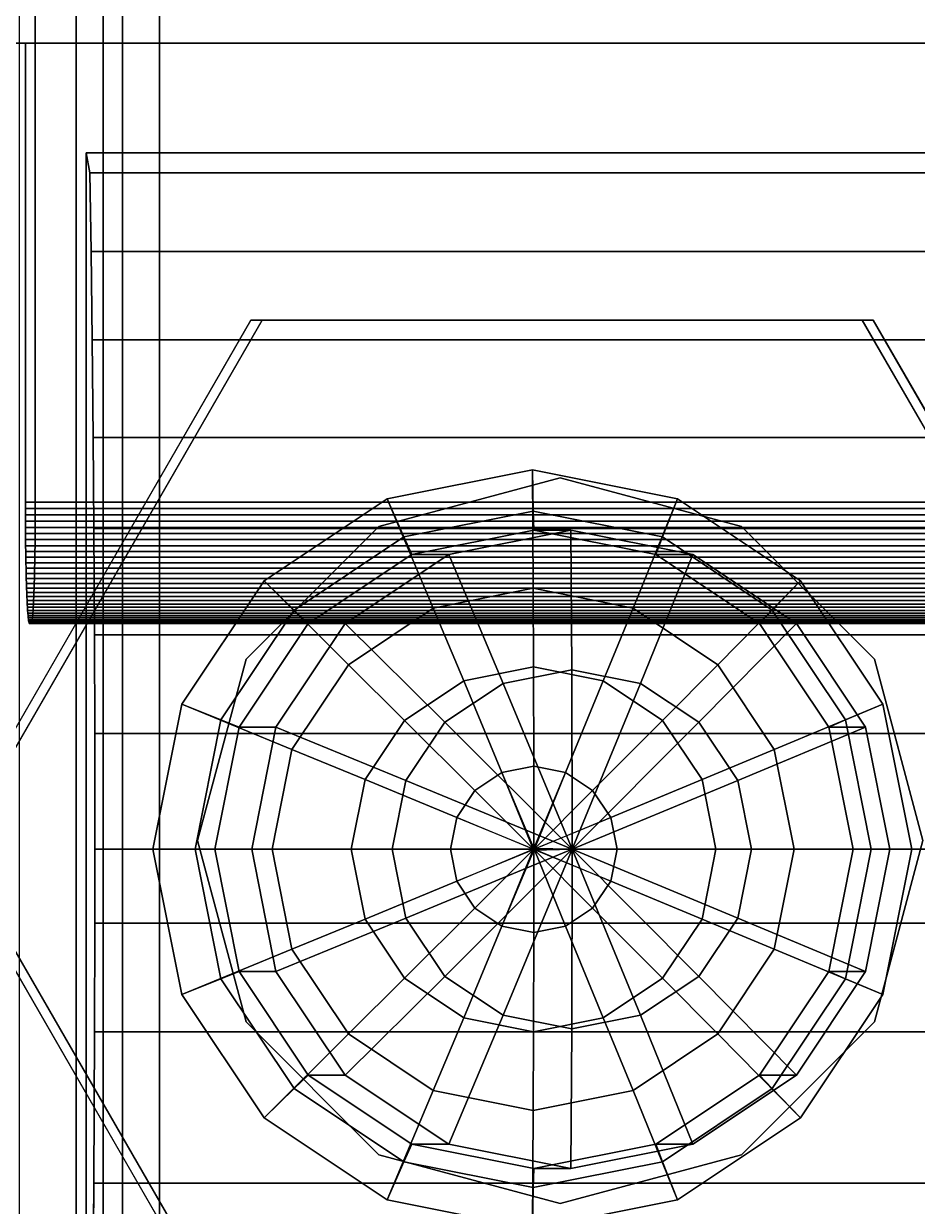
# Model space of a CAD drawing. Header units: metres. Extents: x 104.27 to 106.57, y 32.25 to 36.05.
# Drawn here: x 104.55537 to 104.58617, y 35.54388 to 35.58463 of the extents above; entities that cross this region are included whole.
import ezdxf

# ---------------------------------------------------------------- set-up
doc = ezdxf.new("R2010")
doc.units = ezdxf.units.M
for name, color, linetype in [('KO25', 7, 'Continuous'), ('KO28', 7, 'Continuous'), ('KO29', 7, 'Continuous'), ('KO30', 7, 'Continuous')]:
    doc.layers.add(name, color=color, linetype=linetype)

msp = doc.modelspace()

# ---------------------------------------------------------------- linework, layer by layer
at = {"layer": 'KO25', "color": 8, "linetype": 'ByBlock', "lineweight": 25}
for points in [[(104.587525, 35.580177, 0.04581), (104.55753, 35.580177, 0.046333), (104.55753, 35.532146, 0.046333), (104.587525, 35.532146, 0.04581)], [(104.587646, 35.579484, 0.052735), (104.557651, 35.579484, 0.053259), (104.55753, 35.580177, 0.046333), (104.587525, 35.580177, 0.04581)], [(104.587691, 35.576771, 0.055301), (104.557696, 35.576771, 0.055824), (104.557651, 35.579484, 0.053259), (104.587646, 35.579484, 0.052735)], [(104.58773, 35.57373, 0.057564), (104.557735, 35.57373, 0.058087), (104.557696, 35.576771, 0.055824), (104.587691, 35.576771, 0.055301)], [(104.563205, 35.574411, 0.105632), (104.563589, 35.574411, 0.127629), (104.553057, 35.556166, 0.127813), (104.552673, 35.556166, 0.105816)], [(104.58427, 35.574411, 0.105265), (104.584654, 35.574411, 0.127261), (104.563589, 35.574411, 0.127629), (104.563205, 35.574411, 0.105632)], [(104.594802, 35.556166, 0.105081), (104.595186, 35.556166, 0.127078), (104.584654, 35.574411, 0.127261), (104.58427, 35.574411, 0.105265)], [(104.587764, 35.570366, 0.05949), (104.557769, 35.570366, 0.060013), (104.557735, 35.57373, 0.058087), (104.58773, 35.57373, 0.057564)], [(104.587788, 35.567233, 0.060837), (104.557792, 35.567233, 0.06136), (104.557769, 35.570366, 0.060013), (104.587764, 35.570366, 0.05949)], [(104.5679, 35.568258, 0.060147), (104.569487, 35.564489, 0.06159), (104.572929, 35.565173, 0.061529), (104.572904, 35.569253, 0.060059)], [(104.56847, 35.566943, 0.061604), (104.5679, 35.568258, 0.060147), (104.572904, 35.569253, 0.060059), (104.572929, 35.56783, 0.061526)], [(104.572904, 35.569253, 0.060059), (104.572929, 35.565173, 0.061529), (104.576372, 35.564489, 0.061469), (104.577907, 35.568258, 0.059972)], [(104.572929, 35.56783, 0.061526), (104.572904, 35.569253, 0.060059), (104.577907, 35.568258, 0.059972), (104.577388, 35.566943, 0.061448)], [(104.563659, 35.565423, 0.060221), (104.566569, 35.562538, 0.06164), (104.569487, 35.564489, 0.06159), (104.5679, 35.568258, 0.060147)], [(104.56469, 35.564417, 0.06167), (104.563659, 35.565423, 0.060221), (104.5679, 35.568258, 0.060147), (104.56847, 35.566943, 0.061604)], [(104.577907, 35.568258, 0.059972), (104.576372, 35.564489, 0.061469), (104.57929, 35.562538, 0.061418), (104.582149, 35.565423, 0.059898)], [(104.577388, 35.566943, 0.061448), (104.577907, 35.568258, 0.059972), (104.582149, 35.565423, 0.059898), (104.581168, 35.564417, 0.061382)], [(104.568747, 35.566339, 0.063092), (104.56847, 35.566943, 0.061604), (104.572929, 35.56783, 0.061526), (104.572955, 35.567177, 0.063018)], [(104.572955, 35.567177, 0.063018), (104.572929, 35.56783, 0.061526), (104.577388, 35.566943, 0.061448), (104.577164, 35.566339, 0.062945)], [(104.587807, 35.563565, 0.061943), (104.557812, 35.563565, 0.062466), (104.557792, 35.567233, 0.06136), (104.587788, 35.567233, 0.060837)], [(104.565178, 35.563955, 0.063154), (104.56469, 35.564417, 0.06167), (104.56847, 35.566943, 0.061604), (104.568747, 35.566339, 0.063092)], [(104.570019, 35.566339, 0.136003), (104.568747, 35.566339, 0.063092), (104.572955, 35.567177, 0.063018), (104.574228, 35.567177, 0.135929)], [(104.571897, 35.561895, 0.138067), (104.570019, 35.566339, 0.136003), (104.574228, 35.567177, 0.135929), (104.574265, 35.562366, 0.138026)], [(104.574228, 35.567177, 0.135929), (104.572955, 35.567177, 0.063018), (104.577164, 35.566339, 0.062945), (104.578437, 35.566339, 0.135856)], [(104.574265, 35.562366, 0.138026), (104.574228, 35.567177, 0.135929), (104.578437, 35.566339, 0.135856), (104.576633, 35.561895, 0.137985)], [(104.577164, 35.566339, 0.062945), (104.577388, 35.566943, 0.061448), (104.581168, 35.564417, 0.061382), (104.580732, 35.563955, 0.062882)], [(104.566451, 35.563955, 0.136065), (104.565178, 35.563955, 0.063154), (104.568747, 35.566339, 0.063092), (104.570019, 35.566339, 0.136003)], [(104.569889, 35.560553, 0.138102), (104.566451, 35.563955, 0.136065), (104.570019, 35.566339, 0.136003), (104.571897, 35.561895, 0.138067)], [(104.576633, 35.561895, 0.137985), (104.578437, 35.566339, 0.135856), (104.582005, 35.563955, 0.135793), (104.57864, 35.560553, 0.13795)], [(104.578437, 35.566339, 0.135856), (104.577164, 35.566339, 0.062945), (104.580732, 35.563955, 0.062882), (104.582005, 35.563955, 0.135793)], [(104.560824, 35.561181, 0.06027), (104.564619, 35.55962, 0.061675), (104.566569, 35.562538, 0.06164), (104.563659, 35.565423, 0.060221)], [(104.562165, 35.560636, 0.061714), (104.560824, 35.561181, 0.06027), (104.563659, 35.565423, 0.060221), (104.56469, 35.564417, 0.06167)], [(104.582149, 35.565423, 0.059898), (104.57929, 35.562538, 0.061418), (104.58124, 35.55962, 0.061384), (104.584983, 35.561181, 0.059849)], [(104.581168, 35.564417, 0.061382), (104.582149, 35.565423, 0.059898), (104.584983, 35.561181, 0.059849), (104.583694, 35.560636, 0.061338)], [(104.569487, 35.564489, 0.06159), (104.570538, 35.561984, 0.062359), (104.572943, 35.562462, 0.062317), (104.572929, 35.565173, 0.061529)], [(104.572929, 35.565173, 0.061529), (104.572943, 35.562462, 0.062317), (104.575348, 35.561984, 0.062275), (104.576372, 35.564489, 0.061469)], [(104.566569, 35.562538, 0.06164), (104.568499, 35.560621, 0.062394), (104.570538, 35.561984, 0.062359), (104.569487, 35.564489, 0.06159)], [(104.576372, 35.564489, 0.061469), (104.575348, 35.561984, 0.062275), (104.577387, 35.560621, 0.062239), (104.57929, 35.562538, 0.061418)], [(104.562794, 35.560386, 0.063196), (104.562165, 35.560636, 0.061714), (104.56469, 35.564417, 0.06167), (104.565178, 35.563955, 0.063154)], [(104.580732, 35.563955, 0.062882), (104.581168, 35.564417, 0.061382), (104.583694, 35.560636, 0.061338), (104.583117, 35.560386, 0.062841)], [(104.564067, 35.560386, 0.136106), (104.562794, 35.560386, 0.063196), (104.565178, 35.563955, 0.063154), (104.566451, 35.563955, 0.136065)], [(104.568548, 35.558545, 0.138126), (104.564067, 35.560386, 0.136106), (104.566451, 35.563955, 0.136065), (104.569889, 35.560553, 0.138102)], [(104.57864, 35.560553, 0.13795), (104.582005, 35.563955, 0.135793), (104.584389, 35.560386, 0.135752), (104.579982, 35.558545, 0.137926)], [(104.582005, 35.563955, 0.135793), (104.580732, 35.563955, 0.062882), (104.583117, 35.560386, 0.062841), (104.584389, 35.560386, 0.135752)], [(104.587818, 35.560172, 0.062557), (104.557822, 35.560172, 0.06308), (104.557812, 35.563565, 0.062466), (104.587807, 35.563565, 0.061943)], [(104.564619, 35.55962, 0.061675), (104.567137, 35.558582, 0.062418), (104.568499, 35.560621, 0.062394), (104.566569, 35.562538, 0.06164)], [(104.570538, 35.561984, 0.062359), (104.571854, 35.558828, 0.06283), (104.572952, 35.559047, 0.062811), (104.572943, 35.562462, 0.062317)], [(104.572943, 35.562462, 0.062317), (104.572952, 35.559047, 0.062811), (104.57405, 35.558828, 0.062792), (104.575348, 35.561984, 0.062275)], [(104.57929, 35.562538, 0.061418), (104.577387, 35.560621, 0.062239), (104.57875, 35.558582, 0.062216), (104.58124, 35.55962, 0.061384)], [(104.57428, 35.556177, 0.138929), (104.571897, 35.561895, 0.138067), (104.574265, 35.562366, 0.138026)], [(104.57428, 35.556177, 0.138929), (104.574265, 35.562366, 0.138026), (104.576633, 35.561895, 0.137985)], [(104.568499, 35.560621, 0.062394), (104.570923, 35.558206, 0.062847), (104.571854, 35.558828, 0.06283), (104.570538, 35.561984, 0.062359)], [(104.57428, 35.556177, 0.138929), (104.569889, 35.560553, 0.138102), (104.571897, 35.561895, 0.138067)], [(104.575348, 35.561984, 0.062275), (104.57405, 35.558828, 0.062792), (104.574981, 35.558206, 0.062776), (104.577387, 35.560621, 0.062239)], [(104.57428, 35.556177, 0.138929), (104.576633, 35.561895, 0.137985), (104.57864, 35.560553, 0.13795)], [(104.559829, 35.556177, 0.060288), (104.563934, 35.556177, 0.061686), (104.564619, 35.55962, 0.061675), (104.560824, 35.561181, 0.06027)], [(104.561278, 35.556177, 0.061729), (104.559829, 35.556177, 0.060288), (104.560824, 35.561181, 0.06027), (104.562165, 35.560636, 0.061714)], [(104.584983, 35.561181, 0.059849), (104.58124, 35.55962, 0.061384), (104.581925, 35.556177, 0.061372), (104.585978, 35.556177, 0.059831)], [(104.583694, 35.560636, 0.061338), (104.584983, 35.561181, 0.059849), (104.585978, 35.556177, 0.059831), (104.584581, 35.556177, 0.061322)], [(104.561957, 35.556177, 0.06321), (104.561278, 35.556177, 0.061729), (104.562165, 35.560636, 0.061714), (104.562794, 35.560386, 0.063196)], [(104.567137, 35.558582, 0.062418), (104.570301, 35.557275, 0.062857), (104.570923, 35.558206, 0.062847), (104.568499, 35.560621, 0.062394)], [(104.57428, 35.556177, 0.138929), (104.568548, 35.558545, 0.138126), (104.569889, 35.560553, 0.138102)], [(104.57428, 35.556177, 0.138929), (104.57864, 35.560553, 0.13795), (104.579982, 35.558545, 0.137926)], [(104.577387, 35.560621, 0.062239), (104.574981, 35.558206, 0.062776), (104.575603, 35.557275, 0.062765), (104.57875, 35.558582, 0.062216)], [(104.583117, 35.560386, 0.062841), (104.583694, 35.560636, 0.061338), (104.584581, 35.556177, 0.061322), (104.583954, 35.556177, 0.062826)], [(104.587822, 35.556177, 0.062807), (104.557827, 35.556177, 0.063331), (104.557822, 35.560172, 0.06308), (104.587818, 35.560172, 0.062557)], [(104.56323, 35.556177, 0.136121), (104.561957, 35.556177, 0.06321), (104.562794, 35.560386, 0.063196), (104.564067, 35.560386, 0.136106)], [(104.568077, 35.556177, 0.138134), (104.56323, 35.556177, 0.136121), (104.564067, 35.560386, 0.136106), (104.568548, 35.558545, 0.138126)], [(104.579982, 35.558545, 0.137926), (104.584389, 35.560386, 0.135752), (104.585226, 35.556177, 0.135737), (104.580453, 35.556177, 0.137918)], [(104.584389, 35.560386, 0.135752), (104.583117, 35.560386, 0.062841), (104.583954, 35.556177, 0.062826), (104.585226, 35.556177, 0.135737)], [(104.563934, 35.556177, 0.061686), (104.566658, 35.556177, 0.062427), (104.567137, 35.558582, 0.062418), (104.564619, 35.55962, 0.061675)], [(104.58124, 35.55962, 0.061384), (104.57875, 35.558582, 0.062216), (104.579228, 35.556177, 0.062207), (104.581925, 35.556177, 0.061372)], [(104.570923, 35.558206, 0.062847), (104.572936, 35.556194, 0.06294), (104.571854, 35.558828, 0.06283)], [(104.571854, 35.558828, 0.06283), (104.572954, 35.556202, 0.06294), (104.572952, 35.559047, 0.062811)], [(104.572952, 35.559047, 0.062811), (104.572954, 35.556202, 0.06294), (104.57405, 35.558828, 0.062792)], [(104.57405, 35.558828, 0.062792), (104.572972, 35.556194, 0.06294), (104.574981, 35.558206, 0.062776)], [(104.566658, 35.556177, 0.062427), (104.570082, 35.556177, 0.062861), (104.570301, 35.557275, 0.062857), (104.567137, 35.558582, 0.062418)], [(104.57428, 35.556177, 0.138929), (104.568077, 35.556177, 0.138134), (104.568548, 35.558545, 0.138126)], [(104.57428, 35.556177, 0.138929), (104.579982, 35.558545, 0.137926), (104.580453, 35.556177, 0.137918)], [(104.57875, 35.558582, 0.062216), (104.575603, 35.557275, 0.062765), (104.575822, 35.556177, 0.062761), (104.579228, 35.556177, 0.062207)], [(104.570301, 35.557275, 0.062857), (104.572936, 35.556194, 0.06294), (104.570923, 35.558206, 0.062847)], [(104.574981, 35.558206, 0.062776), (104.572972, 35.556194, 0.06294), (104.575603, 35.557275, 0.062765)], [(104.570082, 35.556177, 0.062861), (104.572929, 35.556177, 0.062941), (104.570301, 35.557275, 0.062857)], [(104.575603, 35.557275, 0.062765), (104.572979, 35.556177, 0.06294), (104.575822, 35.556177, 0.062761)], [(104.552673, 35.556166, 0.105816), (104.553057, 35.556166, 0.127813), (104.563589, 35.53792, 0.127629), (104.563205, 35.53792, 0.105632)], [(104.58782, 35.553632, 0.062706), (104.557825, 35.553632, 0.063229), (104.557827, 35.556177, 0.063331), (104.587822, 35.556177, 0.062807)], [(104.560824, 35.551172, 0.06027), (104.564619, 35.552734, 0.061675), (104.563934, 35.556177, 0.061686), (104.559829, 35.556177, 0.060288)], [(104.562165, 35.551717, 0.061714), (104.560824, 35.551172, 0.06027), (104.559829, 35.556177, 0.060288), (104.561278, 35.556177, 0.061729)], [(104.562794, 35.551967, 0.063196), (104.562165, 35.551717, 0.061714), (104.561278, 35.556177, 0.061729), (104.561957, 35.556177, 0.06321)], [(104.564067, 35.551967, 0.136106), (104.562794, 35.551967, 0.063196), (104.561957, 35.556177, 0.06321), (104.56323, 35.556177, 0.136121)], [(104.568548, 35.553808, 0.138126), (104.564067, 35.551967, 0.136106), (104.56323, 35.556177, 0.136121), (104.568077, 35.556177, 0.138134)], [(104.564619, 35.552734, 0.061675), (104.567137, 35.553771, 0.062418), (104.566658, 35.556177, 0.062427), (104.563934, 35.556177, 0.061686)], [(104.567137, 35.553771, 0.062418), (104.570301, 35.555078, 0.062857), (104.570082, 35.556177, 0.062861), (104.566658, 35.556177, 0.062427)], [(104.57428, 35.556177, 0.138929), (104.568548, 35.553808, 0.138126), (104.568077, 35.556177, 0.138134)], [(104.57428, 35.556177, 0.138929), (104.569889, 35.5518, 0.138102), (104.568548, 35.553808, 0.138126)], [(104.57428, 35.556177, 0.138929), (104.571897, 35.550459, 0.138067), (104.569889, 35.5518, 0.138102)], [(104.570301, 35.555078, 0.062857), (104.572929, 35.556177, 0.062941), (104.570082, 35.556177, 0.062861)], [(104.570923, 35.554147, 0.062847), (104.572936, 35.556159, 0.06294), (104.570301, 35.555078, 0.062857)], [(104.571854, 35.553525, 0.06283), (104.572936, 35.556159, 0.06294), (104.570923, 35.554147, 0.062847)], [(104.572952, 35.553306, 0.062811), (104.572954, 35.556151, 0.06294), (104.571854, 35.553525, 0.06283)], [(104.57428, 35.556177, 0.138929), (104.574265, 35.549988, 0.138026), (104.571897, 35.550459, 0.138067)], [(104.572929, 35.556177, 0.062941), (104.57428, 35.556177, 0.138929), (104.572936, 35.556194, 0.06294)], [(104.572936, 35.556159, 0.06294), (104.57428, 35.556177, 0.138929), (104.572929, 35.556177, 0.062941)], [(104.572936, 35.556194, 0.06294), (104.57428, 35.556177, 0.138929), (104.572954, 35.556202, 0.06294)], [(104.572954, 35.556151, 0.06294), (104.57428, 35.556177, 0.138929), (104.572936, 35.556159, 0.06294)], [(104.57405, 35.553525, 0.062792), (104.572972, 35.556159, 0.06294), (104.572954, 35.556151, 0.06294), (104.572952, 35.553306, 0.062811)], [(104.572954, 35.556202, 0.06294), (104.57428, 35.556177, 0.138929), (104.572972, 35.556194, 0.06294)], [(104.572972, 35.556159, 0.06294), (104.57428, 35.556177, 0.138929), (104.572954, 35.556151, 0.06294)], [(104.572972, 35.556194, 0.06294), (104.57428, 35.556177, 0.138929), (104.572979, 35.556177, 0.06294)], [(104.572979, 35.556177, 0.06294), (104.57428, 35.556177, 0.138929), (104.572972, 35.556159, 0.06294)], [(104.575603, 35.555078, 0.062765), (104.572972, 35.556159, 0.06294), (104.574981, 35.554147, 0.062776)], [(104.574981, 35.554147, 0.062776), (104.572972, 35.556159, 0.06294), (104.57405, 35.553525, 0.062792)], [(104.575822, 35.556177, 0.062761), (104.572979, 35.556177, 0.06294), (104.575603, 35.555078, 0.062765)], [(104.57428, 35.556177, 0.138929), (104.576633, 35.550459, 0.137985), (104.574265, 35.549988, 0.138026)], [(104.57428, 35.556177, 0.138929), (104.580453, 35.556177, 0.137918), (104.579982, 35.553808, 0.137926)], [(104.57428, 35.556177, 0.138929), (104.579982, 35.553808, 0.137926), (104.57864, 35.5518, 0.13795)], [(104.57428, 35.556177, 0.138929), (104.57864, 35.5518, 0.13795), (104.576633, 35.550459, 0.137985)], [(104.579228, 35.556177, 0.062207), (104.575822, 35.556177, 0.062761), (104.575603, 35.555078, 0.062765), (104.57875, 35.553771, 0.062216)], [(104.581925, 35.556177, 0.061372), (104.579228, 35.556177, 0.062207), (104.57875, 35.553771, 0.062216), (104.58124, 35.552734, 0.061384)], [(104.580453, 35.556177, 0.137918), (104.585226, 35.556177, 0.135737), (104.584389, 35.551967, 0.135752), (104.579982, 35.553808, 0.137926)], [(104.585978, 35.556177, 0.059831), (104.581925, 35.556177, 0.061372), (104.58124, 35.552734, 0.061384), (104.584983, 35.551172, 0.059849)], [(104.583954, 35.556177, 0.062826), (104.584581, 35.556177, 0.061322), (104.583694, 35.551717, 0.061338), (104.583117, 35.551967, 0.062841)], [(104.585226, 35.556177, 0.135737), (104.583954, 35.556177, 0.062826), (104.583117, 35.551967, 0.062841), (104.584389, 35.551967, 0.135752)], [(104.584581, 35.556177, 0.061322), (104.585978, 35.556177, 0.059831), (104.584983, 35.551172, 0.059849), (104.583694, 35.551717, 0.061338)], [(104.58427, 35.53792, 0.105265), (104.584654, 35.53792, 0.127261), (104.595186, 35.556166, 0.127078), (104.594802, 35.556166, 0.105081)], [(104.568499, 35.551732, 0.062394), (104.570923, 35.554147, 0.062847), (104.570301, 35.555078, 0.062857), (104.567137, 35.553771, 0.062418)], [(104.57875, 35.553771, 0.062216), (104.575603, 35.555078, 0.062765), (104.574981, 35.554147, 0.062776), (104.577387, 35.551732, 0.062239)], [(104.570538, 35.550369, 0.062359), (104.571854, 35.553525, 0.06283), (104.570923, 35.554147, 0.062847), (104.568499, 35.551732, 0.062394)], [(104.577387, 35.551732, 0.062239), (104.574981, 35.554147, 0.062776), (104.57405, 35.553525, 0.062792), (104.575348, 35.550369, 0.062275)], [(104.587811, 35.549891, 0.062184), (104.557816, 35.549891, 0.062707), (104.557825, 35.553632, 0.063229), (104.58782, 35.553632, 0.062706)], [(104.569889, 35.5518, 0.138102), (104.566451, 35.548398, 0.136065), (104.564067, 35.551967, 0.136106), (104.568548, 35.553808, 0.138126)], [(104.566569, 35.549815, 0.06164), (104.568499, 35.551732, 0.062394), (104.567137, 35.553771, 0.062418), (104.564619, 35.552734, 0.061675)], [(104.572943, 35.549891, 0.062317), (104.572952, 35.553306, 0.062811), (104.571854, 35.553525, 0.06283), (104.570538, 35.550369, 0.062359)], [(104.575348, 35.550369, 0.062275), (104.57405, 35.553525, 0.062792), (104.572952, 35.553306, 0.062811), (104.572943, 35.549891, 0.062317)], [(104.58124, 35.552734, 0.061384), (104.57875, 35.553771, 0.062216), (104.577387, 35.551732, 0.062239), (104.57929, 35.549815, 0.061418)], [(104.579982, 35.553808, 0.137926), (104.584389, 35.551967, 0.135752), (104.582005, 35.548398, 0.135793), (104.57864, 35.5518, 0.13795)], [(104.563659, 35.54693, 0.060221), (104.566569, 35.549815, 0.06164), (104.564619, 35.552734, 0.061675), (104.560824, 35.551172, 0.06027)], [(104.584983, 35.551172, 0.059849), (104.58124, 35.552734, 0.061384), (104.57929, 35.549815, 0.061418), (104.582149, 35.54693, 0.059898)], [(104.565178, 35.548398, 0.063154), (104.56469, 35.547936, 0.06167), (104.562165, 35.551717, 0.061714), (104.562794, 35.551967, 0.063196)], [(104.566451, 35.548398, 0.136065), (104.565178, 35.548398, 0.063154), (104.562794, 35.551967, 0.063196), (104.564067, 35.551967, 0.136106)], [(104.583117, 35.551967, 0.062841), (104.583694, 35.551717, 0.061338), (104.581168, 35.547936, 0.061382), (104.580732, 35.548398, 0.062882)], [(104.584389, 35.551967, 0.135752), (104.583117, 35.551967, 0.062841), (104.580732, 35.548398, 0.062882), (104.582005, 35.548398, 0.135793)], [(104.56469, 35.547936, 0.06167), (104.563659, 35.54693, 0.060221), (104.560824, 35.551172, 0.06027), (104.562165, 35.551717, 0.061714)], [(104.571897, 35.550459, 0.138067), (104.570019, 35.546014, 0.136003), (104.566451, 35.548398, 0.136065), (104.569889, 35.5518, 0.138102)], [(104.569487, 35.547865, 0.06159), (104.570538, 35.550369, 0.062359), (104.568499, 35.551732, 0.062394), (104.566569, 35.549815, 0.06164)], [(104.57929, 35.549815, 0.061418), (104.577387, 35.551732, 0.062239), (104.575348, 35.550369, 0.062275), (104.576372, 35.547865, 0.061469)], [(104.57864, 35.5518, 0.13795), (104.582005, 35.548398, 0.135793), (104.578437, 35.546014, 0.135856), (104.576633, 35.550459, 0.137985)], [(104.583694, 35.551717, 0.061338), (104.584983, 35.551172, 0.059849), (104.582149, 35.54693, 0.059898), (104.581168, 35.547936, 0.061382)], [(104.572929, 35.54718, 0.061529), (104.572943, 35.549891, 0.062317), (104.570538, 35.550369, 0.062359), (104.569487, 35.547865, 0.06159)], [(104.574265, 35.549988, 0.138026), (104.574228, 35.545177, 0.135929), (104.570019, 35.546014, 0.136003), (104.571897, 35.550459, 0.138067)], [(104.576372, 35.547865, 0.061469), (104.575348, 35.550369, 0.062275), (104.572943, 35.549891, 0.062317), (104.572929, 35.54718, 0.061529)], [(104.576633, 35.550459, 0.137985), (104.578437, 35.546014, 0.135856), (104.574228, 35.545177, 0.135929), (104.574265, 35.549988, 0.138026)], [(104.587785, 35.544674, 0.060669), (104.557789, 35.544674, 0.061192), (104.557816, 35.549891, 0.062707), (104.587811, 35.549891, 0.062184)], [(104.5679, 35.544095, 0.060147), (104.569487, 35.547865, 0.06159), (104.566569, 35.549815, 0.06164), (104.563659, 35.54693, 0.060221)], [(104.582149, 35.54693, 0.059898), (104.57929, 35.549815, 0.061418), (104.576372, 35.547865, 0.061469), (104.577907, 35.544095, 0.059972)], [(104.568747, 35.546014, 0.063092), (104.56847, 35.54541, 0.061604), (104.56469, 35.547936, 0.06167), (104.565178, 35.548398, 0.063154)], [(104.570019, 35.546014, 0.136003), (104.568747, 35.546014, 0.063092), (104.565178, 35.548398, 0.063154), (104.566451, 35.548398, 0.136065)], [(104.580732, 35.548398, 0.062882), (104.581168, 35.547936, 0.061382), (104.577388, 35.54541, 0.061448), (104.577164, 35.546014, 0.062945)], [(104.582005, 35.548398, 0.135793), (104.580732, 35.548398, 0.062882), (104.577164, 35.546014, 0.062945), (104.578437, 35.546014, 0.135856)], [(104.56847, 35.54541, 0.061604), (104.5679, 35.544095, 0.060147), (104.563659, 35.54693, 0.060221), (104.56469, 35.547936, 0.06167)], [(104.572904, 35.5431, 0.060059), (104.572929, 35.54718, 0.061529), (104.569487, 35.547865, 0.06159), (104.5679, 35.544095, 0.060147)], [(104.577907, 35.544095, 0.059972), (104.576372, 35.547865, 0.061469), (104.572929, 35.54718, 0.061529), (104.572904, 35.5431, 0.060059)], [(104.581168, 35.547936, 0.061382), (104.582149, 35.54693, 0.059898), (104.577907, 35.544095, 0.059972), (104.577388, 35.54541, 0.061448)], [(104.572955, 35.545177, 0.063018), (104.572929, 35.544523, 0.061526), (104.56847, 35.54541, 0.061604), (104.568747, 35.546014, 0.063092)], [(104.574228, 35.545177, 0.135929), (104.572955, 35.545177, 0.063018), (104.568747, 35.546014, 0.063092), (104.570019, 35.546014, 0.136003)], [(104.577164, 35.546014, 0.062945), (104.577388, 35.54541, 0.061448), (104.572929, 35.544523, 0.061526), (104.572955, 35.545177, 0.063018)], [(104.578437, 35.546014, 0.135856), (104.577164, 35.546014, 0.062945), (104.572955, 35.545177, 0.063018), (104.574228, 35.545177, 0.135929)], [(104.572929, 35.544523, 0.061526), (104.572904, 35.5431, 0.060059), (104.5679, 35.544095, 0.060147), (104.56847, 35.54541, 0.061604)], [(104.577388, 35.54541, 0.061448), (104.577907, 35.544095, 0.059972), (104.572904, 35.5431, 0.060059), (104.572929, 35.544523, 0.061526)], [(104.58775, 35.540452, 0.058678), (104.557755, 35.540452, 0.059201), (104.557789, 35.544674, 0.061192), (104.587785, 35.544674, 0.060669)]]:
    msp.add_3dface(points, dxfattribs=at)
for points, invisible_edges in [([(104.55753, 35.532146, 0.046333), (104.55753, 35.580177, 0.046333), (104.55765, 35.532835, 0.053222)], 2), ([(104.55765, 35.532835, 0.053222), (104.55753, 35.580177, 0.046333), (104.557707, 35.536385, 0.056477)], 3), ([(104.557707, 35.536385, 0.056477), (104.55753, 35.580177, 0.046333), (104.557755, 35.540452, 0.059201)], 3), ([(104.557755, 35.540452, 0.059201), (104.55753, 35.580177, 0.046333), (104.557789, 35.544674, 0.061192)], 3), ([(104.557789, 35.544674, 0.061192), (104.55753, 35.580177, 0.046333), (104.557816, 35.549891, 0.062707)], 3), ([(104.557816, 35.549891, 0.062707), (104.55753, 35.580177, 0.046333), (104.557825, 35.553632, 0.063229)], 3), ([(104.557825, 35.553632, 0.063229), (104.55753, 35.580177, 0.046333), (104.557827, 35.556177, 0.063331)], 3), ([(104.557827, 35.556177, 0.063331), (104.55753, 35.580177, 0.046333), (104.557822, 35.560172, 0.06308)], 3), ([(104.557822, 35.560172, 0.06308), (104.55753, 35.580177, 0.046333), (104.557812, 35.563565, 0.062466)], 3), ([(104.557812, 35.563565, 0.062466), (104.55753, 35.580177, 0.046333), (104.557792, 35.567233, 0.06136)], 3), ([(104.557792, 35.567233, 0.06136), (104.55753, 35.580177, 0.046333), (104.557769, 35.570366, 0.060013)], 3), ([(104.557769, 35.570366, 0.060013), (104.55753, 35.580177, 0.046333), (104.557735, 35.57373, 0.058087)], 3), ([(104.557735, 35.57373, 0.058087), (104.55753, 35.580177, 0.046333), (104.557651, 35.579484, 0.053259)], 13), ([(104.557651, 35.579484, 0.053259), (104.557696, 35.576771, 0.055824), (104.557735, 35.57373, 0.058087)], 12), ([(104.552673, 35.556166, 0.105816), (104.563205, 35.53792, 0.105632), (104.563205, 35.574411, 0.105632)], 2), ([(104.553057, 35.556166, 0.127813), (104.563589, 35.574411, 0.127629), (104.563589, 35.53792, 0.127629)], 2), ([(104.563205, 35.574411, 0.105632), (104.563205, 35.53792, 0.105632), (104.58427, 35.574411, 0.105265)], 3), ([(104.58427, 35.574411, 0.105265), (104.563205, 35.53792, 0.105632), (104.58427, 35.53792, 0.105265)], 13), ([(104.563589, 35.53792, 0.127629), (104.563589, 35.574411, 0.127629), (104.584654, 35.53792, 0.127261)], 3), ([(104.584654, 35.53792, 0.127261), (104.563589, 35.574411, 0.127629), (104.584654, 35.574411, 0.127261)], 13), ([(104.58427, 35.53792, 0.105265), (104.594802, 35.556166, 0.105081), (104.58427, 35.574411, 0.105265)], 12), ([(104.584654, 35.574411, 0.127261), (104.595186, 35.556166, 0.127078), (104.584654, 35.53792, 0.127261)], 12)]:
    msp.add_3dface(points, dxfattribs=dict(at, invisible_edges=invisible_edges))
at = {"layer": 'KO28', "color": 9, "linetype": 'ByBlock', "lineweight": 25}
for points in [[(104.589905, 35.583955, 0.045486), (104.589905, 35.608955, 0.045486), (104.554925, 35.608955, 0.046673), (104.554925, 35.583955, 0.046673)], [(104.590754, 35.601521, 0.070471), (104.590754, 35.568139, 0.070471), (104.555774, 35.568139, 0.071659), (104.555774, 35.601521, 0.071659)], [(104.590411, 35.583955, 0.060383), (104.589905, 35.583955, 0.045486), (104.554925, 35.583955, 0.046673), (104.555431, 35.583955, 0.061571)], [(104.590411, 35.568139, 0.060383), (104.590411, 35.583955, 0.060383), (104.555431, 35.583955, 0.061571), (104.555431, 35.568139, 0.061571)], [(104.590411, 35.567921, 0.060389), (104.590411, 35.568139, 0.060383), (104.555431, 35.568139, 0.061571), (104.555431, 35.567921, 0.061576)], [(104.590412, 35.567702, 0.060406), (104.590411, 35.567921, 0.060389), (104.555431, 35.567921, 0.061576), (104.555432, 35.567702, 0.061594)], [(104.590754, 35.568139, 0.070471), (104.590753, 35.567921, 0.070465), (104.555773, 35.567921, 0.071653), (104.555774, 35.568139, 0.071659)], [(104.590753, 35.567921, 0.070465), (104.590753, 35.567702, 0.070448), (104.555773, 35.567702, 0.071636), (104.555773, 35.567921, 0.071653)], [(104.590413, 35.567485, 0.060434), (104.590412, 35.567702, 0.060406), (104.555432, 35.567702, 0.061594), (104.555433, 35.567485, 0.061622)], [(104.590414, 35.56727, 0.060474), (104.590413, 35.567485, 0.060434), (104.555433, 35.567485, 0.061622), (104.555434, 35.56727, 0.061662)], [(104.590752, 35.567485, 0.07042), (104.59075, 35.56727, 0.07038), (104.555771, 35.56727, 0.071567), (104.555772, 35.567485, 0.071607)], [(104.590753, 35.567702, 0.070448), (104.590752, 35.567485, 0.07042), (104.555772, 35.567485, 0.071607), (104.555773, 35.567702, 0.071636)], [(104.590416, 35.567057, 0.060525), (104.590414, 35.56727, 0.060474), (104.555434, 35.56727, 0.061662), (104.555436, 35.567057, 0.061713)], [(104.590418, 35.566847, 0.060588), (104.590416, 35.567057, 0.060525), (104.555436, 35.567057, 0.061713), (104.555438, 35.566847, 0.061775)], [(104.590749, 35.567057, 0.070329), (104.590747, 35.566847, 0.070266), (104.555767, 35.566847, 0.071454), (104.555769, 35.567057, 0.071516)], [(104.59075, 35.56727, 0.07038), (104.590749, 35.567057, 0.070329), (104.555769, 35.567057, 0.071516), (104.555771, 35.56727, 0.071567)], [(104.59042, 35.56664, 0.060661), (104.590418, 35.566847, 0.060588), (104.555438, 35.566847, 0.061775), (104.555441, 35.56664, 0.061848)], [(104.590423, 35.566438, 0.060744), (104.59042, 35.56664, 0.060661), (104.555441, 35.56664, 0.061848), (104.555443, 35.566438, 0.061932)], [(104.590744, 35.56664, 0.070193), (104.590741, 35.566438, 0.07011), (104.555761, 35.566438, 0.071297), (104.555764, 35.56664, 0.071381)], [(104.590747, 35.566847, 0.070266), (104.590744, 35.56664, 0.070193), (104.555764, 35.56664, 0.071381), (104.555767, 35.566847, 0.071454)], [(104.590426, 35.56624, 0.060839), (104.590423, 35.566438, 0.060744), (104.555443, 35.566438, 0.061932), (104.555447, 35.56624, 0.062026)], [(104.59043, 35.566047, 0.060943), (104.590426, 35.56624, 0.060839), (104.555447, 35.56624, 0.062026), (104.55545, 35.566047, 0.062131)], [(104.590738, 35.56624, 0.070015), (104.590734, 35.566047, 0.069911), (104.555755, 35.566047, 0.071099), (104.555758, 35.56624, 0.071203)], [(104.590741, 35.566438, 0.07011), (104.590738, 35.56624, 0.070015), (104.555758, 35.56624, 0.071203), (104.555761, 35.566438, 0.071297)], [(104.590434, 35.565861, 0.061058), (104.59043, 35.566047, 0.060943), (104.55545, 35.566047, 0.062131), (104.555454, 35.565861, 0.062245)], [(104.590438, 35.56568, 0.061182), (104.590434, 35.565861, 0.061058), (104.555454, 35.565861, 0.062245), (104.555458, 35.56568, 0.062369)], [(104.590731, 35.565861, 0.069797), (104.590726, 35.56568, 0.069673), (104.555747, 35.56568, 0.07086), (104.555751, 35.565861, 0.070984)], [(104.590734, 35.566047, 0.069911), (104.590731, 35.565861, 0.069797), (104.555751, 35.565861, 0.070984), (104.555755, 35.566047, 0.071099)], [(104.590443, 35.565506, 0.061315), (104.590438, 35.56568, 0.061182), (104.555458, 35.56568, 0.062369), (104.555463, 35.565506, 0.062503)], [(104.590447, 35.56534, 0.061457), (104.590443, 35.565506, 0.061315), (104.555463, 35.565506, 0.062503), (104.555468, 35.56534, 0.062645)], [(104.590453, 35.565181, 0.061608), (104.590447, 35.56534, 0.061457), (104.555468, 35.56534, 0.062645), (104.555473, 35.565181, 0.062795)], [(104.590717, 35.56534, 0.069397), (104.590712, 35.565181, 0.069246), (104.555732, 35.565181, 0.070434), (104.555737, 35.56534, 0.070585)], [(104.590722, 35.565506, 0.069539), (104.590717, 35.56534, 0.069397), (104.555737, 35.56534, 0.070585), (104.555742, 35.565506, 0.070727)], [(104.590726, 35.56568, 0.069673), (104.590722, 35.565506, 0.069539), (104.555742, 35.565506, 0.070727), (104.555747, 35.56568, 0.07086)], [(104.590458, 35.56503, 0.061767), (104.590453, 35.565181, 0.061608), (104.555473, 35.565181, 0.062795), (104.555478, 35.56503, 0.062954)], [(104.590464, 35.564888, 0.061933), (104.590458, 35.56503, 0.061767), (104.555478, 35.56503, 0.062954), (104.555484, 35.564888, 0.063121)], [(104.59047, 35.564754, 0.062107), (104.590464, 35.564888, 0.061933), (104.555484, 35.564888, 0.063121), (104.55549, 35.564754, 0.063294)], [(104.590701, 35.564888, 0.068921), (104.590695, 35.564754, 0.068747), (104.555715, 35.564754, 0.069935), (104.555721, 35.564888, 0.070109)], [(104.590707, 35.56503, 0.069088), (104.590701, 35.564888, 0.068921), (104.555721, 35.564888, 0.070109), (104.555727, 35.56503, 0.070275)], [(104.590712, 35.565181, 0.069246), (104.590707, 35.56503, 0.069088), (104.555727, 35.56503, 0.070275), (104.555732, 35.565181, 0.070434)], [(104.590476, 35.56463, 0.062287), (104.59047, 35.564754, 0.062107), (104.55549, 35.564754, 0.063294), (104.555496, 35.56463, 0.063475)], [(104.590482, 35.564516, 0.062474), (104.590476, 35.56463, 0.062287), (104.555496, 35.56463, 0.063475), (104.555502, 35.564516, 0.063661)], [(104.590489, 35.564411, 0.062666), (104.590482, 35.564516, 0.062474), (104.555502, 35.564516, 0.063661), (104.555509, 35.564411, 0.063854)], [(104.590683, 35.564516, 0.06838), (104.590676, 35.564411, 0.068188), (104.555696, 35.564411, 0.069376), (104.555703, 35.564516, 0.069568)], [(104.590689, 35.56463, 0.068567), (104.590683, 35.564516, 0.06838), (104.555703, 35.564516, 0.069568), (104.555709, 35.56463, 0.069755)], [(104.590695, 35.564754, 0.068747), (104.590689, 35.56463, 0.068567), (104.555709, 35.56463, 0.069755), (104.555715, 35.564754, 0.069935)], [(104.590495, 35.564317, 0.062864), (104.590489, 35.564411, 0.062666), (104.555509, 35.564411, 0.063854), (104.555515, 35.564317, 0.064052)], [(104.590502, 35.564233, 0.063066), (104.590495, 35.564317, 0.062864), (104.555515, 35.564317, 0.064052), (104.555522, 35.564233, 0.064254)], [(104.590509, 35.56416, 0.063272), (104.590502, 35.564233, 0.063066), (104.555522, 35.564233, 0.064254), (104.555529, 35.56416, 0.06446)], [(104.590516, 35.564098, 0.063482), (104.590509, 35.56416, 0.063272), (104.555529, 35.56416, 0.06446), (104.555536, 35.564098, 0.06467)], [(104.590523, 35.564047, 0.063695), (104.590516, 35.564098, 0.063482), (104.555536, 35.564098, 0.06467), (104.555544, 35.564047, 0.064883)], [(104.590648, 35.564098, 0.067372), (104.590641, 35.564047, 0.067159), (104.555661, 35.564047, 0.068347), (104.555668, 35.564098, 0.068559)], [(104.590655, 35.56416, 0.067582), (104.590648, 35.564098, 0.067372), (104.555668, 35.564098, 0.068559), (104.555676, 35.56416, 0.068769)], [(104.590662, 35.564233, 0.067788), (104.590655, 35.56416, 0.067582), (104.555676, 35.56416, 0.068769), (104.555683, 35.564233, 0.068976)], [(104.590669, 35.564317, 0.06799), (104.590662, 35.564233, 0.067788), (104.555683, 35.564233, 0.068976), (104.555689, 35.564317, 0.069178)], [(104.590676, 35.564411, 0.068188), (104.590669, 35.564317, 0.06799), (104.555689, 35.564317, 0.069178), (104.555696, 35.564411, 0.069376)], [(104.590531, 35.564007, 0.063911), (104.590523, 35.564047, 0.063695), (104.555544, 35.564047, 0.064883), (104.555551, 35.564007, 0.065098)], [(104.590538, 35.563978, 0.064128), (104.590531, 35.564007, 0.063911), (104.555551, 35.564007, 0.065098), (104.555558, 35.563978, 0.065315)], [(104.590546, 35.563961, 0.064346), (104.590538, 35.563978, 0.064128), (104.555558, 35.563978, 0.065315), (104.555566, 35.563961, 0.065534)], [(104.590553, 35.563955, 0.064565), (104.590546, 35.563961, 0.064346), (104.555566, 35.563961, 0.065534), (104.555573, 35.563955, 0.065752)], [(104.590612, 35.563955, 0.066289), (104.590553, 35.563955, 0.064565), (104.555573, 35.563955, 0.065752), (104.555632, 35.563955, 0.067477)], [(104.590619, 35.563961, 0.066508), (104.590612, 35.563955, 0.066289), (104.555632, 35.563955, 0.067477), (104.555639, 35.563961, 0.067696)], [(104.590626, 35.563978, 0.066727), (104.590619, 35.563961, 0.066508), (104.555639, 35.563961, 0.067696), (104.555647, 35.563978, 0.067914)], [(104.590634, 35.564007, 0.066944), (104.590626, 35.563978, 0.066727), (104.555647, 35.563978, 0.067914), (104.555654, 35.564007, 0.068131)], [(104.590641, 35.564047, 0.067159), (104.590634, 35.564007, 0.066944), (104.555654, 35.564007, 0.068131), (104.555661, 35.564047, 0.068347)]]:
    msp.add_3dface(points, dxfattribs=at)
for points, invisible_edges in [([(104.554925, 35.583955, 0.046673), (104.554925, 35.608955, 0.046673), (104.555431, 35.583955, 0.061571)], 2), ([(104.555771, 35.56727, 0.071567), (104.554925, 35.608955, 0.046673), (104.555772, 35.567485, 0.071607)], 3), ([(104.555772, 35.567485, 0.071607), (104.554925, 35.608955, 0.046673), (104.555773, 35.567702, 0.071636)], 3), ([(104.555773, 35.567702, 0.071636), (104.554925, 35.608955, 0.046673), (104.555773, 35.567921, 0.071653)], 3), ([(104.555773, 35.567921, 0.071653), (104.554925, 35.608955, 0.046673), (104.555774, 35.568139, 0.071659)], 3), ([(104.555774, 35.568139, 0.071659), (104.554925, 35.608955, 0.046673), (104.555774, 35.601521, 0.071659)], 3), ([(104.475083, 35.608442, 0.034265), (104.828246, 35.569197, 0.022274), (104.477957, 35.608864, 0.034167)], 3), ([(104.477957, 35.608864, 0.034167), (104.828246, 35.569197, 0.022274), (104.847744, 35.608864, 0.021612)], 3), ([(104.848253, 35.608864, 0.036603), (104.498677, 35.568844, 0.048472), (104.478466, 35.608864, 0.049159)], 3), ([(104.85155, 35.608304, 0.036491), (104.498677, 35.568844, 0.048472), (104.848253, 35.608864, 0.036603)], 3), ([(104.472731, 35.607388, 0.034345), (104.828246, 35.569197, 0.022274), (104.475083, 35.608442, 0.034265)], 3), ([(104.853857, 35.607144, 0.036413), (104.498677, 35.568844, 0.048472), (104.85155, 35.608304, 0.036491)], 3), ([(104.47068, 35.605718, 0.034414), (104.828246, 35.569197, 0.022274), (104.472731, 35.607388, 0.034345)], 3), ([(104.856052, 35.605117, 0.036338), (104.498677, 35.568844, 0.048472), (104.853857, 35.607144, 0.036413)], 3), ([(104.46905, 35.6034, 0.03447), (104.828246, 35.569197, 0.022274), (104.47068, 35.605718, 0.034414)], 3), ([(104.857539, 35.602559, 0.036288), (104.498677, 35.568844, 0.048472), (104.856052, 35.605117, 0.036338)], 3), ([(104.468204, 35.601049, 0.034498), (104.828246, 35.569197, 0.022274), (104.46905, 35.6034, 0.03447)], 3), ([(104.858247, 35.598864, 0.036264), (104.498677, 35.568844, 0.048472), (104.857539, 35.602559, 0.036288)], 3), ([(104.467962, 35.598864, 0.034507), (104.828246, 35.569197, 0.022274), (104.468204, 35.601049, 0.034498)], 3), ([(104.555431, 35.568139, 0.061571), (104.555431, 35.583955, 0.061571), (104.555431, 35.567921, 0.061576)], 2), ([(104.555431, 35.567921, 0.061576), (104.555431, 35.583955, 0.061571), (104.555432, 35.567702, 0.061594)], 3), ([(104.555432, 35.567702, 0.061594), (104.555431, 35.583955, 0.061571), (104.555433, 35.567485, 0.061622)], 3), ([(104.555433, 35.567485, 0.061622), (104.555431, 35.583955, 0.061571), (104.555434, 35.56727, 0.061662)], 3), ([(104.555434, 35.56727, 0.061662), (104.555431, 35.583955, 0.061571), (104.555436, 35.567057, 0.061713)], 3), ([(104.555436, 35.567057, 0.061713), (104.555431, 35.583955, 0.061571), (104.555438, 35.566847, 0.061775)], 3), ([(104.555438, 35.566847, 0.061775), (104.555431, 35.583955, 0.061571), (104.555441, 35.56664, 0.061848)], 3), ([(104.555441, 35.56664, 0.061848), (104.555431, 35.583955, 0.061571), (104.555443, 35.566438, 0.061932)], 3), ([(104.555443, 35.566438, 0.061932), (104.555431, 35.583955, 0.061571), (104.555447, 35.56624, 0.062026)], 3), ([(104.555447, 35.56624, 0.062026), (104.555431, 35.583955, 0.061571), (104.55545, 35.566047, 0.062131)], 3), ([(104.55545, 35.566047, 0.062131), (104.555431, 35.583955, 0.061571), (104.555454, 35.565861, 0.062245)], 3), ([(104.555454, 35.565861, 0.062245), (104.555431, 35.583955, 0.061571), (104.555458, 35.56568, 0.062369)], 3), ([(104.555458, 35.56568, 0.062369), (104.555431, 35.583955, 0.061571), (104.555463, 35.565506, 0.062503)], 3), ([(104.555463, 35.565506, 0.062503), (104.555431, 35.583955, 0.061571), (104.555468, 35.56534, 0.062645)], 3), ([(104.555468, 35.56534, 0.062645), (104.555431, 35.583955, 0.061571), (104.555473, 35.565181, 0.062795)], 3), ([(104.555473, 35.565181, 0.062795), (104.555431, 35.583955, 0.061571), (104.555478, 35.56503, 0.062954)], 3), ([(104.555478, 35.56503, 0.062954), (104.555431, 35.583955, 0.061571), (104.555484, 35.564888, 0.063121)], 3), ([(104.555484, 35.564888, 0.063121), (104.555431, 35.583955, 0.061571), (104.55549, 35.564754, 0.063294)], 3), ([(104.55549, 35.564754, 0.063294), (104.555431, 35.583955, 0.061571), (104.555496, 35.56463, 0.063475)], 3), ([(104.555496, 35.56463, 0.063475), (104.555431, 35.583955, 0.061571), (104.555502, 35.564516, 0.063661)], 3), ([(104.555502, 35.564516, 0.063661), (104.555431, 35.583955, 0.061571), (104.555509, 35.564411, 0.063854)], 3), ([(104.555509, 35.564411, 0.063854), (104.555431, 35.583955, 0.061571), (104.555515, 35.564317, 0.064052)], 3), ([(104.555515, 35.564317, 0.064052), (104.555431, 35.583955, 0.061571), (104.555522, 35.564233, 0.064254)], 3), ([(104.555522, 35.564233, 0.064254), (104.555431, 35.583955, 0.061571), (104.555529, 35.56416, 0.06446)], 3), ([(104.555529, 35.56416, 0.06446), (104.555431, 35.583955, 0.061571), (104.555536, 35.564098, 0.06467)], 3), ([(104.555536, 35.564098, 0.06467), (104.555431, 35.583955, 0.061571), (104.555544, 35.564047, 0.064883)], 3), ([(104.555544, 35.564047, 0.064883), (104.555431, 35.583955, 0.061571), (104.555551, 35.564007, 0.065098)], 3), ([(104.555551, 35.564007, 0.065098), (104.555431, 35.583955, 0.061571), (104.555558, 35.563978, 0.065315)], 3), ([(104.555558, 35.563978, 0.065315), (104.555431, 35.583955, 0.061571), (104.555566, 35.563961, 0.065534)], 3), ([(104.555566, 35.563961, 0.065534), (104.555431, 35.583955, 0.061571), (104.555573, 35.563955, 0.065752)], 3), ([(104.555573, 35.563955, 0.065752), (104.555431, 35.583955, 0.061571), (104.555632, 35.563955, 0.067477)], 3), ([(104.555632, 35.563955, 0.067477), (104.555431, 35.583955, 0.061571), (104.555639, 35.563961, 0.067696)], 3), ([(104.555639, 35.563961, 0.067696), (104.555431, 35.583955, 0.061571), (104.555647, 35.563978, 0.067914)], 3), ([(104.555647, 35.563978, 0.067914), (104.555431, 35.583955, 0.061571), (104.555654, 35.564007, 0.068131)], 3), ([(104.555654, 35.564007, 0.068131), (104.555431, 35.583955, 0.061571), (104.555661, 35.564047, 0.068347)], 3), ([(104.555661, 35.564047, 0.068347), (104.555431, 35.583955, 0.061571), (104.555668, 35.564098, 0.068559)], 3), ([(104.555668, 35.564098, 0.068559), (104.555431, 35.583955, 0.061571), (104.555676, 35.56416, 0.068769)], 3), ([(104.555676, 35.56416, 0.068769), (104.555431, 35.583955, 0.061571), (104.555683, 35.564233, 0.068976)], 3), ([(104.555683, 35.564233, 0.068976), (104.555431, 35.583955, 0.061571), (104.555689, 35.564317, 0.069178)], 3), ([(104.555689, 35.564317, 0.069178), (104.555431, 35.583955, 0.061571), (104.555696, 35.564411, 0.069376)], 3), ([(104.555696, 35.564411, 0.069376), (104.555431, 35.583955, 0.061571), (104.555703, 35.564516, 0.069568)], 3), ([(104.555703, 35.564516, 0.069568), (104.555431, 35.583955, 0.061571), (104.555709, 35.56463, 0.069755)], 3), ([(104.555709, 35.56463, 0.069755), (104.555431, 35.583955, 0.061571), (104.555715, 35.564754, 0.069935)], 3), ([(104.555715, 35.564754, 0.069935), (104.555431, 35.583955, 0.061571), (104.555721, 35.564888, 0.070109)], 3), ([(104.555721, 35.564888, 0.070109), (104.555431, 35.583955, 0.061571), (104.555727, 35.56503, 0.070275)], 3), ([(104.555727, 35.56503, 0.070275), (104.555431, 35.583955, 0.061571), (104.555732, 35.565181, 0.070434)], 3), ([(104.555732, 35.565181, 0.070434), (104.555431, 35.583955, 0.061571), (104.555737, 35.56534, 0.070585)], 3), ([(104.555737, 35.56534, 0.070585), (104.555431, 35.583955, 0.061571), (104.555742, 35.565506, 0.070727)], 3), ([(104.555742, 35.565506, 0.070727), (104.555431, 35.583955, 0.061571), (104.555747, 35.56568, 0.07086)], 3), ([(104.555747, 35.56568, 0.07086), (104.555431, 35.583955, 0.061571), (104.555751, 35.565861, 0.070984)], 3), ([(104.555751, 35.565861, 0.070984), (104.555431, 35.583955, 0.061571), (104.555755, 35.566047, 0.071099)], 3), ([(104.555755, 35.566047, 0.071099), (104.555431, 35.583955, 0.061571), (104.555758, 35.56624, 0.071203)], 3), ([(104.555758, 35.56624, 0.071203), (104.555431, 35.583955, 0.061571), (104.555761, 35.566438, 0.071297)], 3), ([(104.555761, 35.566438, 0.071297), (104.555431, 35.583955, 0.061571), (104.555764, 35.56664, 0.071381)], 3), ([(104.555764, 35.56664, 0.071381), (104.555431, 35.583955, 0.061571), (104.555767, 35.566847, 0.071454)], 3), ([(104.555767, 35.566847, 0.071454), (104.555431, 35.583955, 0.061571), (104.555769, 35.567057, 0.071516)], 3), ([(104.555769, 35.567057, 0.071516), (104.555431, 35.583955, 0.061571), (104.555771, 35.56727, 0.071567)], 3), ([(104.476045, 35.499048, 0.034232), (104.828246, 35.569197, 0.022274), (104.475316, 35.499259, 0.034257)], 3), ([(104.477957, 35.498864, 0.034167), (104.828246, 35.569197, 0.022274), (104.476045, 35.499048, 0.034232)], 3), ([(104.82073, 35.567301, 0.022529), (104.828246, 35.569197, 0.022274), (104.477957, 35.498864, 0.034167)], 14), ([(104.497722, 35.538884, 0.033496), (104.828246, 35.569197, 0.022274), (104.505238, 35.540779, 0.033241)], 3), ([(104.505624, 35.566726, 0.033228), (104.828246, 35.569197, 0.022274), (104.498168, 35.568844, 0.033481)], 3), ([(104.82124, 35.567301, 0.03752), (104.498677, 35.568844, 0.048472), (104.828755, 35.569197, 0.037265)], 3), ([(104.505238, 35.540779, 0.033241), (104.828246, 35.569197, 0.022274), (104.510799, 35.546181, 0.033052)], 3), ([(104.511022, 35.561161, 0.033044), (104.828246, 35.569197, 0.022274), (104.505624, 35.566726, 0.033228)], 3), ([(104.510799, 35.546181, 0.033052), (104.828246, 35.569197, 0.022274), (104.512917, 35.553641, 0.03298)], 3), ([(104.512917, 35.553641, 0.03298), (104.828246, 35.569197, 0.022274), (104.511022, 35.561161, 0.033044)], 3), ([(104.506133, 35.566726, 0.048219), (104.498677, 35.568844, 0.048472), (104.828313, 35.498864, 0.03728)], 14), ([(104.828309, 35.539236, 0.03728), (104.498677, 35.568844, 0.048472), (104.820854, 35.541355, 0.037533)], 3), ([(104.820854, 35.541355, 0.037533), (104.498677, 35.568844, 0.048472), (104.815455, 35.54692, 0.037716)], 3), ([(104.815455, 35.54692, 0.037716), (104.498677, 35.568844, 0.048472), (104.813561, 35.55444, 0.037781)], 3), ([(104.813561, 35.55444, 0.037781), (104.498677, 35.568844, 0.048472), (104.815678, 35.5619, 0.037709)], 3), ([(104.815678, 35.5619, 0.037709), (104.498677, 35.568844, 0.048472), (104.82124, 35.567301, 0.03752)], 3), ([(104.815169, 35.5619, 0.022718), (104.82073, 35.567301, 0.022529), (104.477957, 35.498864, 0.034167)], 14), ([(104.511531, 35.561161, 0.048036), (104.506133, 35.566726, 0.048219), (104.828313, 35.498864, 0.03728)], 14), ([(104.813052, 35.55444, 0.022789), (104.815169, 35.5619, 0.022718), (104.477957, 35.498864, 0.034167)], 14), ([(104.513426, 35.553641, 0.047972), (104.511531, 35.561161, 0.048036), (104.828313, 35.498864, 0.03728)], 14), ([(104.805126, 35.498864, 0.023059), (104.813052, 35.55444, 0.022789), (104.477957, 35.498864, 0.034167)], 3), ([(104.498234, 35.498864, 0.048487), (104.513426, 35.553641, 0.047972), (104.828313, 35.498864, 0.03728)], 3)]:
    msp.add_3dface(points, dxfattribs=dict(at, invisible_edges=invisible_edges))
at = {"layer": 'KO28', "color": 250, "linetype": 'ByBlock', "lineweight": 25, "invisible_edges": 15}
for points in [[(104.555431, 35.583955, 0.061571), (104.554925, 35.608955, 0.046673), (104.555771, 35.56727, 0.071567)], [(104.498168, 35.568844, 0.033481), (104.828246, 35.569197, 0.022274), (104.467962, 35.598864, 0.034507)], [(104.828755, 35.569197, 0.037265), (104.498677, 35.568844, 0.048472), (104.858247, 35.598864, 0.036264)], [(104.475316, 35.499259, 0.034257), (104.828246, 35.569197, 0.022274), (104.497722, 35.538884, 0.033496)], [(104.828313, 35.498864, 0.03728), (104.498677, 35.568844, 0.048472), (104.828309, 35.539236, 0.03728)]]:
    msp.add_3dface(points, dxfattribs=at)
at = {"layer": 'KO29', "color": 37, "linetype": 'ByBlock', "lineweight": 25}
for points, invisible_edges in [([(104.424084, 35.401074, -0.28), (105.274084, 35.456074, -0.28), (104.274084, 35.701074, -0.28)], 14), ([(104.274084, 35.701074, -0.28), (105.274084, 35.456074, -0.28), (105.274084, 35.646074, -0.28)], 13), ([(104.338278, 35.622709, 0.04), (104.840922, 35.630253, 0.02241), (104.840922, 35.477055, 0.02241)], 14), ([(104.338278, 35.485711, 0.04), (104.338278, 35.622709, 0.04), (104.840922, 35.477055, 0.02241)], 2)]:
    msp.add_3dface(points, dxfattribs=dict(at, invisible_edges=invisible_edges))
for points in [[(104.289084, 35.641074), (104.289084, 35.461074), (105.274084, 35.476074), (105.274084, 35.626074)], [(105.274084, 35.476074), (104.289084, 35.461074), (104.289084, 35.641074), (105.274084, 35.626074)]]:
    msp.add_3dface(points, dxfattribs=at)
at = {"layer": 'KO30', "color": 253, "linetype": 'ByBlock', "lineweight": 25}
for points, invisible_edges in [([(104.573863, 35.591478, 0.104345), (104.563038, 35.562728, 0.104345), (104.552562, 35.591478, 0.104345)], 3), ([(104.563038, 35.562728, 0.104345), (104.561363, 35.556478, 0.104345), (104.552562, 35.591478, 0.104345)], 14), ([(104.552562, 35.591478, 0.104345), (104.561363, 35.556478, 0.104345), (104.552562, 35.521478, 0.104345)], 3), ([(104.567613, 35.567304, 0.091345), (104.56005, 35.591478, 0.091345), (104.563038, 35.562728, 0.091345)], 3), ([(104.563038, 35.562728, 0.091345), (104.56005, 35.591478, 0.091345), (104.561363, 35.556478, 0.091345)], 3), ([(104.561363, 35.556478, 0.091345), (104.56005, 35.591478, 0.091345), (104.56005, 35.521478, 0.091345)], 13), ([(104.567613, 35.567304, 0.104345), (104.563038, 35.562728, 0.104345), (104.573863, 35.591478, 0.104345)], 14), ([(104.573863, 35.568978, 0.104345), (104.567613, 35.567304, 0.104345), (104.573863, 35.591478, 0.104345)], 14), ([(104.573863, 35.568978, 0.091345), (104.573863, 35.591478, 0.091345), (104.567613, 35.567304, 0.091345)], 3), ([(104.573863, 35.568978, 0.104345), (104.573863, 35.591478, 0.104345), (104.580113, 35.567304, 0.104345)], 3), ([(104.573863, 35.568978, 0.091345), (104.580113, 35.567304, 0.091345), (104.573863, 35.591478, 0.091345)], 14), ([(104.580113, 35.567304, 0.091345), (104.584689, 35.562728, 0.091345), (104.573863, 35.591478, 0.091345)], 14), ([(104.573863, 35.591478, 0.091345), (104.584689, 35.562728, 0.091345), (104.58745, 35.591478, 0.091345)], 3), ([(104.580113, 35.567304, 0.104345), (104.594951, 35.591478, 0.104345), (104.584689, 35.562728, 0.104345)], 3), ([(104.584689, 35.562728, 0.104345), (104.594951, 35.591478, 0.104345), (104.586363, 35.556478, 0.104345)], 3), ([(104.584689, 35.562728, 0.091345), (104.586363, 35.556478, 0.091345), (104.58745, 35.591478, 0.091345)], 14), ([(104.561363, 35.556478, 0.104345), (104.563038, 35.550228, 0.104345), (104.552562, 35.521478, 0.104345)], 14), ([(104.56005, 35.521478, 0.091345), (104.563038, 35.550228, 0.091345), (104.561363, 35.556478, 0.091345)], 13), ([(104.594951, 35.521478, 0.104345), (104.584689, 35.550228, 0.104345), (104.586363, 35.556478, 0.104345)], 13), ([(104.586363, 35.556478, 0.091345), (104.584689, 35.550228, 0.091345), (104.58745, 35.521478, 0.091345)], 14), ([(104.563038, 35.550228, 0.104345), (104.567613, 35.545653, 0.104345), (104.552562, 35.521478, 0.104345)], 14), ([(104.58745, 35.521478, 0.091345), (104.563038, 35.550228, 0.091345), (104.56005, 35.521478, 0.091345)], 3), ([(104.567613, 35.545653, 0.091345), (104.563038, 35.550228, 0.091345), (104.58745, 35.521478, 0.091345)], 14), ([(104.580113, 35.545653, 0.104345), (104.584689, 35.550228, 0.104345), (104.594951, 35.521478, 0.104345)], 14), ([(104.584689, 35.550228, 0.091345), (104.580113, 35.545653, 0.091345), (104.58745, 35.521478, 0.091345)], 14), ([(104.567613, 35.545653, 0.104345), (104.573863, 35.543978, 0.104345), (104.552562, 35.521478, 0.104345)], 14), ([(104.573863, 35.543978, 0.104345), (104.580113, 35.545653, 0.104345), (104.552562, 35.521478, 0.104345)], 14), ([(104.552562, 35.521478, 0.104345), (104.580113, 35.545653, 0.104345), (104.594951, 35.521478, 0.104345)], 3), ([(104.573863, 35.543978, 0.091345), (104.567613, 35.545653, 0.091345), (104.58745, 35.521478, 0.091345)], 14), ([(104.580113, 35.545653, 0.091345), (104.573863, 35.543978, 0.091345), (104.58745, 35.521478, 0.091345)], 14)]:
    msp.add_3dface(points, dxfattribs=dict(at, invisible_edges=invisible_edges))
for points in [[(104.55718, 35.521478, 0.063278), (104.55718, 35.591478, 0.063278), (104.555216, 35.591478, 0.061569), (104.555216, 35.521478, 0.061569)], [(104.558115, 35.521478, 0.089852), (104.558115, 35.591478, 0.089852), (104.55718, 35.591478, 0.063278), (104.55718, 35.521478, 0.063278)], [(104.558781, 35.521478, 0.090891), (104.558781, 35.591478, 0.090891), (104.558115, 35.591478, 0.089852), (104.558115, 35.521478, 0.089852)], [(104.56005, 35.521478, 0.091345), (104.56005, 35.591478, 0.091345), (104.558781, 35.591478, 0.090891), (104.558781, 35.521478, 0.090891)], [(104.567613, 35.567304, 0.091345), (104.567613, 35.567304, 0.104345), (104.573863, 35.568978, 0.104345), (104.573863, 35.568978, 0.091345)], [(104.573863, 35.568978, 0.091345), (104.573863, 35.568978, 0.104345), (104.580113, 35.567304, 0.104345), (104.580113, 35.567304, 0.091345)], [(104.563038, 35.562728, 0.091345), (104.563038, 35.562728, 0.104345), (104.567613, 35.567304, 0.104345), (104.567613, 35.567304, 0.091345)], [(104.580113, 35.567304, 0.091345), (104.580113, 35.567304, 0.104345), (104.584689, 35.562728, 0.104345), (104.584689, 35.562728, 0.091345)], [(104.561363, 35.556478, 0.091345), (104.561363, 35.556478, 0.104345), (104.563038, 35.562728, 0.104345), (104.563038, 35.562728, 0.091345)], [(104.586363, 35.556478, 0.104345), (104.586363, 35.556478, 0.091345), (104.584689, 35.562728, 0.091345), (104.584689, 35.562728, 0.104345)], [(104.561363, 35.556478, 0.104345), (104.561363, 35.556478, 0.091345), (104.563038, 35.550228, 0.091345), (104.563038, 35.550228, 0.104345)], [(104.586363, 35.556478, 0.091345), (104.586363, 35.556478, 0.104345), (104.584689, 35.550228, 0.104345), (104.584689, 35.550228, 0.091345)], [(104.567613, 35.545653, 0.091345), (104.567613, 35.545653, 0.104345), (104.563038, 35.550228, 0.104345), (104.563038, 35.550228, 0.091345)], [(104.584689, 35.550228, 0.091345), (104.584689, 35.550228, 0.104345), (104.580113, 35.545653, 0.104345), (104.580113, 35.545653, 0.091345)], [(104.567613, 35.545653, 0.104345), (104.567613, 35.545653, 0.091345), (104.573863, 35.543978, 0.091345), (104.573863, 35.543978, 0.104345)], [(104.573863, 35.543978, 0.104345), (104.573863, 35.543978, 0.091345), (104.580113, 35.545653, 0.091345), (104.580113, 35.545653, 0.104345)]]:
    msp.add_3dface(points, dxfattribs=at)
at = {"layer": 'KO30', "color": 250, "linetype": 'ByBlock', "lineweight": 25, "invisible_edges": 15}
for points in [[(104.573863, 35.591478, 0.091345), (104.56005, 35.591478, 0.091345), (104.567613, 35.567304, 0.091345)], [(104.573863, 35.591478, 0.104345), (104.594951, 35.591478, 0.104345), (104.580113, 35.567304, 0.104345)]]:
    msp.add_3dface(points, dxfattribs=at)

doc.saveas('drawing.dxf')
